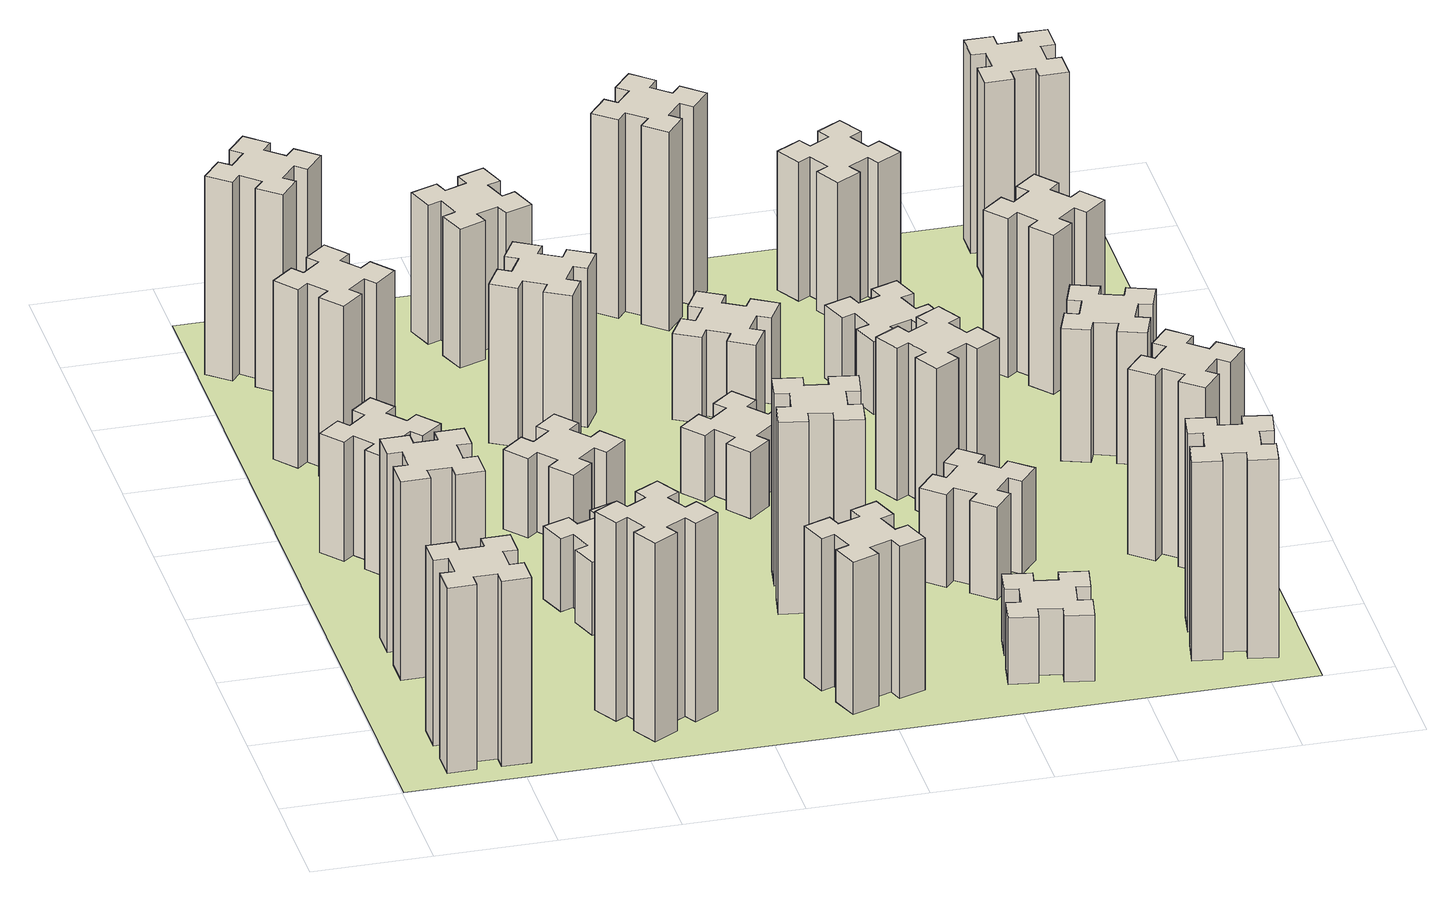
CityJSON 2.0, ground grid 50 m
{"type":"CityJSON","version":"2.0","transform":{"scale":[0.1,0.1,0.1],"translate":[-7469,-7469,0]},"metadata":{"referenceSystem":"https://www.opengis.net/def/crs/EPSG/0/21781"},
"CityObjects":{
"building1":{"type":"Building","attributes":{"class":"1000","function":"1000","usage":"1000","yearOfConstruction":2016,"roofType":"1000","measuredHeight":84,"storeysAboveGround":30,"storeysBelowGround":0},"geometry":[{"type":"Solid","lod":"1","boundaries":[[[[0,1,2,3,4,5,6,7,8,9,10,11,12,13,14,15,16,17,18,19]],[[17,16,20,21]],[[16,15,22,20]],[[15,14,23,22]],[[14,13,24,23]],[[13,12,25,24]],[[12,11,26,25]],[[11,10,27,26]],[[10,9,28,27]],[[9,8,29,28]],[[8,7,30,29]],[[7,6,31,30]],[[6,5,32,31]],[[5,4,33,32]],[[4,3,34,33]],[[3,2,35,34]],[[2,1,36,35]],[[1,0,37,36]],[[0,19,38,37]],[[19,18,39,38]],[[18,17,21,39]],[[24,25,26,27,28,29,30,31,32,33,34,35,36,37,38,39,21,20,22,23]]]]}]},
"building2":{"type":"Building","attributes":{"class":"1000","function":"1000","usage":"1000","yearOfConstruction":2016,"roofType":"1000","measuredHeight":90,"storeysAboveGround":30,"storeysBelowGround":0},"geometry":[{"type":"Solid","lod":"1","boundaries":[[[[40,41,42,43,44,45,46,47,48,49,50,51,52,53,54,55,56,57,58,59]],[[57,56,60,61]],[[56,55,62,60]],[[55,54,63,62]],[[54,53,64,63]],[[53,52,65,64]],[[52,51,66,65]],[[51,50,67,66]],[[50,49,68,67]],[[49,48,69,68]],[[48,47,70,69]],[[47,46,71,70]],[[46,45,72,71]],[[45,44,73,72]],[[44,43,74,73]],[[43,42,75,74]],[[42,41,76,75]],[[41,40,77,76]],[[40,59,78,77]],[[59,58,79,78]],[[58,57,61,79]],[[64,65,66,67,68,69,70,71,72,73,74,75,76,77,78,79,61,60,62,63]]]]}]},
"building3":{"type":"Building","attributes":{"class":"1000","function":"1000","usage":"1000","yearOfConstruction":2016,"roofType":"1000","measuredHeight":54,"storeysAboveGround":30,"storeysBelowGround":0},"geometry":[{"type":"Solid","lod":"1","boundaries":[[[[80,81,82,83,84,85,86,87,88,89,90,91,92,93,94,95,96,97,98,99]],[[97,96,100,101]],[[96,95,102,100]],[[95,94,103,102]],[[94,93,104,103]],[[93,92,105,104]],[[92,91,106,105]],[[91,90,107,106]],[[90,89,108,107]],[[89,88,109,108]],[[88,87,110,109]],[[87,86,111,110]],[[86,85,112,111]],[[85,84,113,112]],[[84,83,114,113]],[[83,82,115,114]],[[82,81,116,115]],[[81,80,117,116]],[[80,99,118,117]],[[99,98,119,118]],[[98,97,101,119]],[[104,105,106,107,108,109,110,111,112,113,114,115,116,117,118,119,101,100,102,103]]]]}]},
"building4":{"type":"Building","attributes":{"class":"1000","function":"1000","usage":"1000","yearOfConstruction":2016,"roofType":"1000","measuredHeight":81,"storeysAboveGround":30,"storeysBelowGround":0},"geometry":[{"type":"Solid","lod":"1","boundaries":[[[[120,121,122,123,124,125,126,127,128,129,130,131,132,133,134,135,136,137,138,139]],[[137,136,140,141]],[[136,135,142,140]],[[135,134,143,142]],[[134,133,144,143]],[[133,132,145,144]],[[132,131,146,145]],[[131,130,147,146]],[[130,129,148,147]],[[129,128,149,148]],[[128,127,150,149]],[[127,126,151,150]],[[126,125,152,151]],[[125,124,153,152]],[[124,123,154,153]],[[123,122,155,154]],[[122,121,156,155]],[[121,120,157,156]],[[120,139,158,157]],[[139,138,159,158]],[[138,137,141,159]],[[144,145,146,147,148,149,150,151,152,153,154,155,156,157,158,159,141,140,142,143]]]]}]},
"building5":{"type":"Building","attributes":{"class":"1000","function":"1000","usage":"1000","yearOfConstruction":2016,"roofType":"1000","measuredHeight":90,"storeysAboveGround":30,"storeysBelowGround":0},"geometry":[{"type":"Solid","lod":"1","boundaries":[[[[160,161,162,163,164,165,166,167,168,169,170,171,172,173,174,175,176,177,178,179]],[[177,176,180,181]],[[176,175,182,180]],[[175,174,183,182]],[[174,173,184,183]],[[173,172,185,184]],[[172,171,186,185]],[[171,170,187,186]],[[170,169,188,187]],[[169,168,189,188]],[[168,167,190,189]],[[167,166,191,190]],[[166,165,192,191]],[[165,164,193,192]],[[164,163,194,193]],[[163,162,195,194]],[[162,161,196,195]],[[161,160,197,196]],[[160,179,198,197]],[[179,178,199,198]],[[178,177,181,199]],[[184,185,186,187,188,189,190,191,192,193,194,195,196,197,198,199,181,180,182,183]]]]}]},
"building6":{"type":"Building","attributes":{"class":"1000","function":"1000","usage":"1000","yearOfConstruction":2016,"roofType":"1000","measuredHeight":90,"storeysAboveGround":30,"storeysBelowGround":0},"geometry":[{"type":"Solid","lod":"1","boundaries":[[[[200,201,202,203,204,205,206,207,208,209,210,211,212,213,214,215,216,217,218,219]],[[217,216,220,221]],[[216,215,222,220]],[[215,214,223,222]],[[214,213,224,223]],[[213,212,225,224]],[[212,211,226,225]],[[211,210,227,226]],[[210,209,228,227]],[[209,208,229,228]],[[208,207,230,229]],[[207,206,231,230]],[[206,205,232,231]],[[205,204,233,232]],[[204,203,234,233]],[[203,202,235,234]],[[202,201,236,235]],[[201,200,237,236]],[[200,219,238,237]],[[219,218,239,238]],[[218,217,221,239]],[[224,225,226,227,228,229,230,231,232,233,234,235,236,237,238,239,221,220,222,223]]]]}]},
"building7":{"type":"Building","attributes":{"class":"1000","function":"1000","usage":"1000","yearOfConstruction":2016,"roofType":"1000","measuredHeight":33,"storeysAboveGround":30,"storeysBelowGround":0},"geometry":[{"type":"Solid","lod":"1","boundaries":[[[[240,241,242,243,244,245,246,247,248,249,250,251,252,253,254,255,256,257,258,259]],[[257,256,260,261]],[[256,255,262,260]],[[255,254,263,262]],[[254,253,264,263]],[[253,252,265,264]],[[252,251,266,265]],[[251,250,267,266]],[[250,249,268,267]],[[249,248,269,268]],[[248,247,270,269]],[[247,246,271,270]],[[246,245,272,271]],[[245,244,273,272]],[[244,243,274,273]],[[243,242,275,274]],[[242,241,276,275]],[[241,240,277,276]],[[240,259,278,277]],[[259,258,279,278]],[[258,257,261,279]],[[264,265,266,267,268,269,270,271,272,273,274,275,276,277,278,279,261,260,262,263]]]]}]},
"building8":{"type":"Building","attributes":{"class":"1000","function":"1000","usage":"1000","yearOfConstruction":2016,"roofType":"1000","measuredHeight":36,"storeysAboveGround":30,"storeysBelowGround":0},"geometry":[{"type":"Solid","lod":"1","boundaries":[[[[280,281,282,283,284,285,286,287,288,289,290,291,292,293,294,295,296,297,298,299]],[[297,296,300,301]],[[296,295,302,300]],[[295,294,303,302]],[[294,293,304,303]],[[293,292,305,304]],[[292,291,306,305]],[[291,290,307,306]],[[290,289,308,307]],[[289,288,309,308]],[[288,287,310,309]],[[287,286,311,310]],[[286,285,312,311]],[[285,284,313,312]],[[284,283,314,313]],[[283,282,315,314]],[[282,281,316,315]],[[281,280,317,316]],[[280,299,318,317]],[[299,298,319,318]],[[298,297,301,319]],[[304,305,306,307,308,309,310,311,312,313,314,315,316,317,318,319,301,300,302,303]]]]}]},
"building9":{"type":"Building","attributes":{"class":"1000","function":"1000","usage":"1000","yearOfConstruction":2016,"roofType":"1000","measuredHeight":72,"storeysAboveGround":30,"storeysBelowGround":0},"geometry":[{"type":"Solid","lod":"1","boundaries":[[[[320,321,322,323,324,325,326,327,328,329,330,331,332,333,334,335,336,337,338,339]],[[337,336,340,341]],[[336,335,342,340]],[[335,334,343,342]],[[334,333,344,343]],[[333,332,345,344]],[[332,331,346,345]],[[331,330,347,346]],[[330,329,348,347]],[[329,328,349,348]],[[328,327,350,349]],[[327,326,351,350]],[[326,325,352,351]],[[325,324,353,352]],[[324,323,354,353]],[[323,322,355,354]],[[322,321,356,355]],[[321,320,357,356]],[[320,339,358,357]],[[339,338,359,358]],[[338,337,341,359]],[[344,345,346,347,348,349,350,351,352,353,354,355,356,357,358,359,341,340,342,343]]]]}]},
"building10":{"type":"Building","attributes":{"class":"1000","function":"1000","usage":"1000","yearOfConstruction":2016,"roofType":"1000","measuredHeight":69,"storeysAboveGround":30,"storeysBelowGround":0},"geometry":[{"type":"Solid","lod":"1","boundaries":[[[[360,361,362,363,364,365,366,367,368,369,370,371,372,373,374,375,376,377,378,379]],[[377,376,380,381]],[[376,375,382,380]],[[375,374,383,382]],[[374,373,384,383]],[[373,372,385,384]],[[372,371,386,385]],[[371,370,387,386]],[[370,369,388,387]],[[369,368,389,388]],[[368,367,390,389]],[[367,366,391,390]],[[366,365,392,391]],[[365,364,393,392]],[[364,363,394,393]],[[363,362,395,394]],[[362,361,396,395]],[[361,360,397,396]],[[360,379,398,397]],[[379,378,399,398]],[[378,377,381,399]],[[384,385,386,387,388,389,390,391,392,393,394,395,396,397,398,399,381,380,382,383]]]]}]},
"building11":{"type":"Building","attributes":{"class":"1000","function":"1000","usage":"1000","yearOfConstruction":2016,"roofType":"1000","measuredHeight":63,"storeysAboveGround":30,"storeysBelowGround":0},"geometry":[{"type":"Solid","lod":"1","boundaries":[[[[400,401,402,403,404,405,406,407,408,409,410,411,412,413,414,415,416,417,418,419]],[[417,416,420,421]],[[416,415,422,420]],[[415,414,423,422]],[[414,413,424,423]],[[413,412,425,424]],[[412,411,426,425]],[[411,410,427,426]],[[410,409,428,427]],[[409,408,429,428]],[[408,407,430,429]],[[407,406,431,430]],[[406,405,432,431]],[[405,404,433,432]],[[404,403,434,433]],[[403,402,435,434]],[[402,401,436,435]],[[401,400,437,436]],[[400,419,438,437]],[[419,418,439,438]],[[418,417,421,439]],[[424,425,426,427,428,429,430,431,432,433,434,435,436,437,438,439,421,420,422,423]]]]}]},
"building12":{"type":"Building","attributes":{"class":"1000","function":"1000","usage":"1000","yearOfConstruction":2016,"roofType":"1000","measuredHeight":87,"storeysAboveGround":30,"storeysBelowGround":0},"geometry":[{"type":"Solid","lod":"1","boundaries":[[[[440,441,442,443,444,445,446,447,448,449,450,451,452,453,454,455,456,457,458,459]],[[457,456,460,461]],[[456,455,462,460]],[[455,454,463,462]],[[454,453,464,463]],[[453,452,465,464]],[[452,451,466,465]],[[451,450,467,466]],[[450,449,468,467]],[[449,448,469,468]],[[448,447,470,469]],[[447,446,471,470]],[[446,445,472,471]],[[445,444,473,472]],[[444,443,474,473]],[[443,442,475,474]],[[442,441,476,475]],[[441,440,477,476]],[[440,459,478,477]],[[459,458,479,478]],[[458,457,461,479]],[[464,465,466,467,468,469,470,471,472,473,474,475,476,477,478,479,461,460,462,463]]]]}]},
"building13":{"type":"Building","attributes":{"class":"1000","function":"1000","usage":"1000","yearOfConstruction":2016,"roofType":"1000","measuredHeight":30,"storeysAboveGround":30,"storeysBelowGround":0},"geometry":[{"type":"Solid","lod":"1","boundaries":[[[[480,481,482,483,484,485,486,487,488,489,490,491,492,493,494,495,496,497,498,499]],[[497,496,500,501]],[[496,495,502,500]],[[495,494,503,502]],[[494,493,504,503]],[[493,492,505,504]],[[492,491,506,505]],[[491,490,507,506]],[[490,489,508,507]],[[489,488,509,508]],[[488,487,510,509]],[[487,486,511,510]],[[486,485,512,511]],[[485,484,513,512]],[[484,483,514,513]],[[483,482,515,514]],[[482,481,516,515]],[[481,480,517,516]],[[480,499,518,517]],[[499,498,519,518]],[[498,497,501,519]],[[504,505,506,507,508,509,510,511,512,513,514,515,516,517,518,519,501,500,502,503]]]]}]},
"building14":{"type":"Building","attributes":{"class":"1000","function":"1000","usage":"1000","yearOfConstruction":2016,"roofType":"1000","measuredHeight":39,"storeysAboveGround":30,"storeysBelowGround":0},"geometry":[{"type":"Solid","lod":"1","boundaries":[[[[520,521,522,523,524,525,526,527,528,529,530,531,532,533,534,535,536,537,538,539]],[[537,536,540,541]],[[536,535,542,540]],[[535,534,543,542]],[[534,533,544,543]],[[533,532,545,544]],[[532,531,546,545]],[[531,530,547,546]],[[530,529,548,547]],[[529,528,549,548]],[[528,527,550,549]],[[527,526,551,550]],[[526,525,552,551]],[[525,524,553,552]],[[524,523,554,553]],[[523,522,555,554]],[[522,521,556,555]],[[521,520,557,556]],[[520,539,558,557]],[[539,538,559,558]],[[538,537,541,559]],[[544,545,546,547,548,549,550,551,552,553,554,555,556,557,558,559,541,540,542,543]]]]}]},
"building15":{"type":"Building","attributes":{"class":"1000","function":"1000","usage":"1000","yearOfConstruction":2016,"roofType":"1000","measuredHeight":30,"storeysAboveGround":30,"storeysBelowGround":0},"geometry":[{"type":"Solid","lod":"1","boundaries":[[[[560,561,562,563,564,565,566,567,568,569,570,571,572,573,574,575,576,577,578,579]],[[577,576,580,581]],[[576,575,582,580]],[[575,574,583,582]],[[574,573,584,583]],[[573,572,585,584]],[[572,571,586,585]],[[571,570,587,586]],[[570,569,588,587]],[[569,568,589,588]],[[568,567,590,589]],[[567,566,591,590]],[[566,565,592,591]],[[565,564,593,592]],[[564,563,594,593]],[[563,562,595,594]],[[562,561,596,595]],[[561,560,597,596]],[[560,579,598,597]],[[579,578,599,598]],[[578,577,581,599]],[[584,585,586,587,588,589,590,591,592,593,594,595,596,597,598,599,581,580,582,583]]]]}]},
"building16":{"type":"Building","attributes":{"class":"1000","function":"1000","usage":"1000","yearOfConstruction":2016,"roofType":"1000","measuredHeight":90,"storeysAboveGround":30,"storeysBelowGround":0},"geometry":[{"type":"Solid","lod":"1","boundaries":[[[[600,601,602,603,604,605,606,607,608,609,610,611,612,613,614,615,616,617,618,619]],[[617,616,620,621]],[[616,615,622,620]],[[615,614,623,622]],[[614,613,624,623]],[[613,612,625,624]],[[612,611,626,625]],[[611,610,627,626]],[[610,609,628,627]],[[609,608,629,628]],[[608,607,630,629]],[[607,606,631,630]],[[606,605,632,631]],[[605,604,633,632]],[[604,603,634,633]],[[603,602,635,634]],[[602,601,636,635]],[[601,600,637,636]],[[600,619,638,637]],[[619,618,639,638]],[[618,617,621,639]],[[624,625,626,627,628,629,630,631,632,633,634,635,636,637,638,639,621,620,622,623]]]]}]},
"building17":{"type":"Building","attributes":{"class":"1000","function":"1000","usage":"1000","yearOfConstruction":2016,"roofType":"1000","measuredHeight":42,"storeysAboveGround":30,"storeysBelowGround":0},"geometry":[{"type":"Solid","lod":"1","boundaries":[[[[640,641,642,643,644,645,646,647,648,649,650,651,652,653,654,655,656,657,658,659]],[[657,656,660,661]],[[656,655,662,660]],[[655,654,663,662]],[[654,653,664,663]],[[653,652,665,664]],[[652,651,666,665]],[[651,650,667,666]],[[650,649,668,667]],[[649,648,669,668]],[[648,647,670,669]],[[647,646,671,670]],[[646,645,672,671]],[[645,644,673,672]],[[644,643,674,673]],[[643,642,675,674]],[[642,641,676,675]],[[641,640,677,676]],[[640,659,678,677]],[[659,658,679,678]],[[658,657,661,679]],[[664,665,666,667,668,669,670,671,672,673,674,675,676,677,678,679,661,660,662,663]]]]}]},
"building18":{"type":"Building","attributes":{"class":"1000","function":"1000","usage":"1000","yearOfConstruction":2016,"roofType":"1000","measuredHeight":69,"storeysAboveGround":30,"storeysBelowGround":0},"geometry":[{"type":"Solid","lod":"1","boundaries":[[[[680,681,682,683,684,685,686,687,688,689,690,691,692,693,694,695,696,697,698,699]],[[697,696,700,701]],[[696,695,702,700]],[[695,694,703,702]],[[694,693,704,703]],[[693,692,705,704]],[[692,691,706,705]],[[691,690,707,706]],[[690,689,708,707]],[[689,688,709,708]],[[688,687,710,709]],[[687,686,711,710]],[[686,685,712,711]],[[685,684,713,712]],[[684,683,714,713]],[[683,682,715,714]],[[682,681,716,715]],[[681,680,717,716]],[[680,699,718,717]],[[699,698,719,718]],[[698,697,701,719]],[[704,705,706,707,708,709,710,711,712,713,714,715,716,717,718,719,701,700,702,703]]]]}]},
"building19":{"type":"Building","attributes":{"class":"1000","function":"1000","usage":"1000","yearOfConstruction":2016,"roofType":"1000","measuredHeight":33,"storeysAboveGround":30,"storeysBelowGround":0},"geometry":[{"type":"Solid","lod":"1","boundaries":[[[[720,721,722,723,724,725,726,727,728,729,730,731,732,733,734,735,736,737,738,739]],[[737,736,740,741]],[[736,735,742,740]],[[735,734,743,742]],[[734,733,744,743]],[[733,732,745,744]],[[732,731,746,745]],[[731,730,747,746]],[[730,729,748,747]],[[729,728,749,748]],[[728,727,750,749]],[[727,726,751,750]],[[726,725,752,751]],[[725,724,753,752]],[[724,723,754,753]],[[723,722,755,754]],[[722,721,756,755]],[[721,720,757,756]],[[720,739,758,757]],[[739,738,759,758]],[[738,737,741,759]],[[744,745,746,747,748,749,750,751,752,753,754,755,756,757,758,759,741,740,742,743]]]]}]},
"building20":{"type":"Building","attributes":{"class":"1000","function":"1000","usage":"1000","yearOfConstruction":2016,"roofType":"1000","measuredHeight":90,"storeysAboveGround":30,"storeysBelowGround":0},"geometry":[{"type":"Solid","lod":"1","boundaries":[[[[760,761,762,763,764,765,766,767,768,769,770,771,772,773,774,775,776,777,778,779]],[[777,776,780,781]],[[776,775,782,780]],[[775,774,783,782]],[[774,773,784,783]],[[773,772,785,784]],[[772,771,786,785]],[[771,770,787,786]],[[770,769,788,787]],[[769,768,789,788]],[[768,767,790,789]],[[767,766,791,790]],[[766,765,792,791]],[[765,764,793,792]],[[764,763,794,793]],[[763,762,795,794]],[[762,761,796,795]],[[761,760,797,796]],[[760,779,798,797]],[[779,778,799,798]],[[778,777,781,799]],[[784,785,786,787,788,789,790,791,792,793,794,795,796,797,798,799,781,780,782,783]]]]}]},
"building21":{"type":"Building","attributes":{"class":"1000","function":"1000","usage":"1000","yearOfConstruction":2016,"roofType":"1000","measuredHeight":63,"storeysAboveGround":30,"storeysBelowGround":0},"geometry":[{"type":"Solid","lod":"1","boundaries":[[[[800,801,802,803,804,805,806,807,808,809,810,811,812,813,814,815,816,817,818,819]],[[817,816,820,821]],[[816,815,822,820]],[[815,814,823,822]],[[814,813,824,823]],[[813,812,825,824]],[[812,811,826,825]],[[811,810,827,826]],[[810,809,828,827]],[[809,808,829,828]],[[808,807,830,829]],[[807,806,831,830]],[[806,805,832,831]],[[805,804,833,832]],[[804,803,834,833]],[[803,802,835,834]],[[802,801,836,835]],[[801,800,837,836]],[[800,819,838,837]],[[819,818,839,838]],[[818,817,821,839]],[[824,825,826,827,828,829,830,831,832,833,834,835,836,837,838,839,821,820,822,823]]]]}]},
"building22":{"type":"Building","attributes":{"class":"1000","function":"1000","usage":"1000","yearOfConstruction":2016,"roofType":"1000","measuredHeight":84,"storeysAboveGround":30,"storeysBelowGround":0},"geometry":[{"type":"Solid","lod":"1","boundaries":[[[[840,841,842,843,844,845,846,847,848,849,850,851,852,853,854,855,856,857,858,859]],[[857,856,860,861]],[[856,855,862,860]],[[855,854,863,862]],[[854,853,864,863]],[[853,852,865,864]],[[852,851,866,865]],[[851,850,867,866]],[[850,849,868,867]],[[849,848,869,868]],[[848,847,870,869]],[[847,846,871,870]],[[846,845,872,871]],[[845,844,873,872]],[[844,843,874,873]],[[843,842,875,874]],[[842,841,876,875]],[[841,840,877,876]],[[840,859,878,877]],[[859,858,879,878]],[[858,857,861,879]],[[864,865,866,867,868,869,870,871,872,873,874,875,876,877,878,879,861,860,862,863]]]]}]},
"building23":{"type":"Building","attributes":{"class":"1000","function":"1000","usage":"1000","yearOfConstruction":2016,"roofType":"1000","measuredHeight":60,"storeysAboveGround":30,"storeysBelowGround":0},"geometry":[{"type":"Solid","lod":"1","boundaries":[[[[880,881,882,883,884,885,886,887,888,889,890,891,892,893,894,895,896,897,898,899]],[[897,896,900,901]],[[896,895,902,900]],[[895,894,903,902]],[[894,893,904,903]],[[893,892,905,904]],[[892,891,906,905]],[[891,890,907,906]],[[890,889,908,907]],[[889,888,909,908]],[[888,887,910,909]],[[887,886,911,910]],[[886,885,912,911]],[[885,884,913,912]],[[884,883,914,913]],[[883,882,915,914]],[[882,881,916,915]],[[881,880,917,916]],[[880,899,918,917]],[[899,898,919,918]],[[898,897,901,919]],[[904,905,906,907,908,909,910,911,912,913,914,915,916,917,918,919,901,900,902,903]]]]}]},
"building24":{"type":"Building","attributes":{"class":"1000","function":"1000","usage":"1000","yearOfConstruction":2016,"roofType":"1000","measuredHeight":72,"storeysAboveGround":30,"storeysBelowGround":0},"geometry":[{"type":"Solid","lod":"1","boundaries":[[[[920,921,922,923,924,925,926,927,928,929,930,931,932,933,934,935,936,937,938,939]],[[937,936,940,941]],[[936,935,942,940]],[[935,934,943,942]],[[934,933,944,943]],[[933,932,945,944]],[[932,931,946,945]],[[931,930,947,946]],[[930,929,948,947]],[[929,928,949,948]],[[928,927,950,949]],[[927,926,951,950]],[[926,925,952,951]],[[925,924,953,952]],[[924,923,954,953]],[[923,922,955,954]],[[922,921,956,955]],[[921,920,957,956]],[[920,939,958,957]],[[939,938,959,958]],[[938,937,941,959]],[[944,945,946,947,948,949,950,951,952,953,954,955,956,957,958,959,941,940,942,943]]]]}]},
"building25":{"type":"Building","attributes":{"class":"1000","function":"1000","usage":"1000","yearOfConstruction":2016,"roofType":"1000","measuredHeight":90,"storeysAboveGround":30,"storeysBelowGround":0},"geometry":[{"type":"Solid","lod":"1","boundaries":[[[[960,961,962,963,964,965,966,967,968,969,970,971,972,973,974,975,976,977,978,979]],[[977,976,980,981]],[[976,975,982,980]],[[975,974,983,982]],[[974,973,984,983]],[[973,972,985,984]],[[972,971,986,985]],[[971,970,987,986]],[[970,969,988,987]],[[969,968,989,988]],[[968,967,990,989]],[[967,966,991,990]],[[966,965,992,991]],[[965,964,993,992]],[[964,963,994,993]],[[963,962,995,994]],[[962,961,996,995]],[[961,960,997,996]],[[960,979,998,997]],[[979,978,999,998]],[[978,977,981,999]],[[984,985,986,987,988,989,990,991,992,993,994,995,996,997,998,999,981,980,982,983]]]]}]},
"landuse1":{"type":"LandUse","attributes":{"name":"plot1","function":"1010"},"geometry":[{"type":"MultiSurface","lod":"1","boundaries":[[[1000,1001,1002,1003]]]}]}
},
"vertices":[
[265,325,0],[265,225,0],[205,225,0],[205,105,0],[325,105,0],[325,165,0],[425,165,0],[425,105,0],[545,105,0],[545,225,0],[485,225,0],[485,325,0],[545,325,0],[545,445,0],[425,445,0],[425,385,0],[325,385,0],[325,445,0],[205,445,0],[205,325,0],[325,385,840],[325,445,840],[425,385,840],[425,445,840],[545,445,840],[545,325,840],[485,325,840],[485,225,840],[545,225,840],[545,105,840],[425,105,840],[425,165,840],[325,165,840],[325,105,840],[205,105,840],[205,225,840],[265,225,840],[265,325,840],[205,325,840],[205,445,840],
[265,1065,0],[265,965,0],[205,965,0],[205,845,0],[325,845,0],[325,905,0],[425,905,0],[425,845,0],[545,845,0],[545,965,0],[485,965,0],[485,1065,0],[545,1065,0],[545,1185,0],[425,1185,0],[425,1125,0],[325,1125,0],[325,1185,0],[205,1185,0],[205,1065,0],[325,1125,900],[325,1185,900],[425,1125,900],[425,1185,900],[545,1185,900],[545,1065,900],[485,1065,900],[485,965,900],[545,965,900],[545,845,900],[425,845,900],[425,905,900],[325,905,900],[325,845,900],[205,845,900],[205,965,900],[265,965,900],[265,1065,900],[205,1065,900],[205,1185,900],
[492,1888,0],[427,1964,0],[473,2003,0],[396,2095,0],[304,2018,0],[343,1972,0],[266,1907,0],[228,1953,0],[136,1876,0],[213,1784,0],[259,1823,0],[323,1746,0],[277,1708,0],[354,1616,0],[446,1693,0],[408,1739,0],[484,1803,0],[523,1757,0],[615,1834,0],[538,1926,0],[484,1803,540],[523,1757,540],[408,1739,540],[446,1693,540],[354,1616,540],[277,1708,540],[323,1746,540],[259,1823,540],[213,1784,540],[136,1876,540],[228,1953,540],[266,1907,540],[343,1972,540],[304,2018,540],[396,2095,540],[473,2003,540],[427,1964,540],[492,1888,540],[538,1926,540],[615,1834,540],
[343,2712,0],[266,2647,0],[228,2693,0],[136,2616,0],[213,2524,0],[259,2563,0],[323,2486,0],[277,2448,0],[354,2356,0],[446,2433,0],[408,2479,0],[484,2543,0],[523,2497,0],[615,2574,0],[538,2666,0],[492,2628,0],[427,2704,0],[473,2743,0],[396,2835,0],[304,2758,0],[427,2704,810],[473,2743,810],[492,2628,810],[538,2666,810],[615,2574,810],[523,2497,810],[484,2543,810],[408,2479,810],[446,2433,810],[354,2356,810],[277,2448,810],[323,2486,810],[259,2563,810],[213,2524,810],[136,2616,810],[228,2693,810],[266,2647,810],[343,2712,810],[304,2758,810],[396,2835,810],
[1127,255,0],[1214,305,0],[1244,253,0],[1348,313,0],[1288,417,0],[1236,387,0],[1186,474,0],[1238,504,0],[1178,608,0],[1074,548,0],[1104,496,0],[1017,446,0],[987,498,0],[883,438,0],[943,334,0],[995,364,0],[1045,277,0],[993,247,0],[1053,143,0],[1157,203,0],[1045,277,900],[993,247,900],[995,364,900],[943,334,900],[883,438,900],[987,498,900],[1017,446,900],[1104,496,900],[1074,548,900],[1178,608,900],[1238,504,900],[1186,474,900],[1236,387,900],[1288,417,900],[1348,313,900],[1244,253,900],[1214,305,900],[1127,255,900],[1157,203,900],[1053,143,900],
[384,3387,0],[308,3452,0],[346,3498,0],[254,3575,0],[177,3483,0],[223,3444,0],[159,3368,0],[113,3406,0],[36,3314,0],[128,3237,0],[166,3283,0],[243,3219,0],[204,3173,0],[296,3096,0],[373,3188,0],[327,3226,0],[392,3303,0],[438,3264,0],[515,3356,0],[423,3433,0],[392,3303,900],[438,3264,900],[327,3226,900],[373,3188,900],[296,3096,900],[204,3173,900],[243,3219,900],[166,3283,900],[128,3237,900],[36,3314,900],[113,3406,900],[159,3368,900],[223,3444,900],[177,3483,900],[254,3575,900],[346,3498,900],[308,3452,900],[384,3387,900],[423,3433,900],[515,3356,900],
[1125,1336,0],[1031,1302,0],[1010,1358,0],[897,1317,0],[939,1204,0],[995,1225,0],[1029,1131,0],[973,1110,0],[1014,997,0],[1127,1039,0],[1106,1095,0],[1200,1129,0],[1220,1073,0],[1333,1114,0],[1292,1227,0],[1236,1206,0],[1202,1300,0],[1258,1320,0],[1217,1433,0],[1104,1392,0],[1202,1300,330],[1258,1320,330],[1236,1206,330],[1292,1227,330],[1333,1114,330],[1220,1073,330],[1200,1129,330],[1106,1095,330],[1127,1039,330],[1014,997,330],[973,1110,330],[1029,1131,330],[995,1225,330],[939,1204,330],[897,1317,330],[1010,1358,330],[1031,1302,330],[1125,1336,330],[1104,1392,330],[1217,1433,330],
[1083,1972,0],[1006,1907,0],[968,1953,0],[876,1876,0],[953,1784,0],[999,1823,0],[1063,1746,0],[1017,1708,0],[1094,1616,0],[1186,1693,0],[1148,1739,0],[1224,1803,0],[1263,1757,0],[1355,1834,0],[1278,1926,0],[1232,1888,0],[1167,1964,0],[1213,2003,0],[1136,2095,0],[1044,2018,0],[1167,1964,360],[1213,2003,360],[1232,1888,360],[1278,1926,360],[1355,1834,360],[1263,1757,360],[1224,1803,360],[1148,1739,360],[1186,1693,360],[1094,1616,360],[1017,1708,360],[1063,1746,360],[999,1823,360],[953,1784,360],[876,1876,360],[968,1953,360],[1006,1907,360],[1083,1972,360],[1044,2018,360],[1136,2095,360],
[1314,2666,0],[1227,2716,0],[1257,2768,0],[1153,2828,0],[1093,2724,0],[1145,2694,0],[1095,2607,0],[1043,2637,0],[983,2533,0],[1087,2473,0],[1117,2525,0],[1204,2475,0],[1174,2423,0],[1278,2363,0],[1338,2467,0],[1286,2497,0],[1336,2584,0],[1388,2554,0],[1448,2658,0],[1344,2718,0],[1336,2584,720],[1388,2554,720],[1286,2497,720],[1338,2467,720],[1278,2363,720],[1174,2423,720],[1204,2475,720],[1117,2525,720],[1087,2473,720],[983,2533,720],[1043,2637,720],[1095,2607,720],[1145,2694,720],[1093,2724,720],[1153,2828,720],[1257,2768,720],[1227,2716,720],[1314,2666,720],[1344,2718,720],[1448,2658,720],
[1965,496,0],[1871,462,0],[1850,518,0],[1737,477,0],[1779,364,0],[1835,385,0],[1869,291,0],[1813,270,0],[1854,157,0],[1967,199,0],[1946,255,0],[2040,289,0],[2060,233,0],[2173,274,0],[2132,387,0],[2076,366,0],[2042,460,0],[2098,480,0],[2057,593,0],[1944,552,0],[2042,460,690],[2098,480,690],[2076,366,690],[2132,387,690],[2173,274,690],[2060,233,690],[2040,289,690],[1946,255,690],[1967,199,690],[1854,157,690],[1813,270,690],[1869,291,690],[1835,385,690],[1779,364,690],[1737,477,690],[1850,518,690],[1871,462,690],[1965,496,690],[1944,552,690],[2057,593,690],
[1125,3456,0],[1031,3422,0],[1010,3478,0],[897,3437,0],[939,3324,0],[995,3345,0],[1029,3251,0],[973,3230,0],[1014,3117,0],[1127,3159,0],[1106,3215,0],[1200,3249,0],[1220,3193,0],[1333,3234,0],[1292,3347,0],[1236,3326,0],[1202,3420,0],[1258,3440,0],[1217,3553,0],[1104,3512,0],[1202,3420,630],[1258,3440,630],[1236,3326,630],[1292,3347,630],[1333,3234,630],[1220,3193,630],[1200,3249,630],[1106,3215,630],[1127,3159,630],[1014,3117,630],[973,3230,630],[1029,3251,630],[995,3345,630],[939,3324,630],[897,3437,630],[1010,3478,630],[1031,3422,630],[1125,3456,630],[1104,3512,630],[1217,3553,630],
[2055,1047,0],[2072,1145,0],[2131,1135,0],[2152,1253,0],[2034,1274,0],[2024,1215,0],[1925,1232,0],[1936,1291,0],[1817,1312,0],[1797,1194,0],[1856,1184,0],[1838,1085,0],[1779,1096,0],[1758,977,0],[1877,957,0],[1887,1016,0],[1985,998,0],[1975,939,0],[2093,918,0],[2114,1037,0],[1985,998,870],[1975,939,870],[1887,1016,870],[1877,957,870],[1758,977,870],[1779,1096,870],[1838,1085,870],[1856,1184,870],[1797,1194,870],[1817,1312,870],[1936,1291,870],[1925,1232,870],[2024,1215,870],[2034,1274,870],[2152,1253,870],[2131,1135,870],[2072,1145,870],[2055,1047,870],[2114,1037,870],[2093,918,870],
[1972,1988,0],[1907,2064,0],[1953,2103,0],[1876,2195,0],[1784,2118,0],[1823,2072,0],[1746,2007,0],[1708,2053,0],[1616,1976,0],[1693,1884,0],[1739,1923,0],[1803,1846,0],[1757,1808,0],[1834,1716,0],[1926,1793,0],[1888,1839,0],[1964,1903,0],[2003,1857,0],[2095,1934,0],[2018,2026,0],[1964,1903,300],[2003,1857,300],[1888,1839,300],[1926,1793,300],[1834,1716,300],[1757,1808,300],[1803,1846,300],[1739,1923,300],[1693,1884,300],[1616,1976,300],[1708,2053,300],[1746,2007,300],[1823,2072,300],[1784,2118,300],[1876,2195,300],[1953,2103,300],[1907,2064,300],[1972,1988,300],[2018,2026,300],[2095,1934,300],
[2026,2497,0],[2076,2584,0],[2128,2554,0],[2188,2658,0],[2084,2718,0],[2054,2666,0],[1967,2716,0],[1997,2768,0],[1893,2828,0],[1833,2724,0],[1885,2694,0],[1835,2607,0],[1783,2637,0],[1723,2533,0],[1827,2473,0],[1857,2525,0],[1944,2475,0],[1914,2423,0],[2018,2363,0],[2078,2467,0],[1944,2475,390],[1914,2423,390],[1857,2525,390],[1827,2473,390],[1723,2533,390],[1783,2637,390],[1835,2607,390],[1885,2694,390],[1833,2724,390],[1893,2828,390],[1997,2768,390],[1967,2716,390],[2054,2666,390],[2084,2718,390],[2188,2658,390],[2128,2554,390],[2076,2584,390],[2026,2497,390],[2078,2467,390],[2018,2363,390],
[2596,444,0],[2578,345,0],[2519,356,0],[2498,237,0],[2617,217,0],[2627,276,0],[2725,258,0],[2715,199,0],[2833,178,0],[2854,297,0],[2795,307,0],[2812,405,0],[2871,395,0],[2892,513,0],[2774,534,0],[2764,475,0],[2665,492,0],[2676,551,0],[2557,572,0],[2537,454,0],[2665,492,300],[2676,551,300],[2764,475,300],[2774,534,300],[2892,513,300],[2871,395,300],[2812,405,300],[2795,307,300],[2854,297,300],[2833,178,300],[2715,199,300],[2725,258,300],[2627,276,300],[2617,217,300],[2498,237,300],[2519,356,300],[2578,345,300],[2596,444,300],[2537,454,300],[2557,572,300],
[1746,3383,0],[1823,3319,0],[1784,3273,0],[1876,3196,0],[1953,3288,0],[1907,3326,0],[1972,3403,0],[2018,3364,0],[2095,3456,0],[2003,3533,0],[1964,3487,0],[1888,3552,0],[1926,3598,0],[1834,3675,0],[1757,3583,0],[1803,3544,0],[1739,3468,0],[1693,3506,0],[1616,3414,0],[1708,3337,0],[1739,3468,900],[1693,3506,900],[1803,3544,900],[1757,3583,900],[1834,3675,900],[1926,3598,900],[1888,3552,900],[1964,3487,900],[2003,3533,900],[2095,3456,900],[2018,3364,900],[1972,3403,900],[1907,3326,900],[1953,3288,900],[1876,3196,900],[1784,3273,900],[1823,3319,900],[1746,3383,900],[1708,3337,900],[1616,3414,900],
[2647,1006,0],[2712,1083,0],[2758,1044,0],[2835,1136,0],[2743,1213,0],[2704,1167,0],[2628,1232,0],[2666,1278,0],[2574,1355,0],[2497,1263,0],[2543,1224,0],[2479,1148,0],[2433,1186,0],[2356,1094,0],[2448,1017,0],[2486,1063,0],[2563,999,0],[2524,953,0],[2616,876,0],[2693,968,0],[2563,999,420],[2524,953,420],[2486,1063,420],[2448,1017,420],[2356,1094,420],[2433,1186,420],[2479,1148,420],[2543,1224,420],[2497,1263,420],[2574,1355,420],[2666,1278,420],[2628,1232,420],[2704,1167,420],[2743,1213,420],[2835,1136,420],[2758,1044,420],[2712,1083,420],[2647,1006,420],[2693,968,420],[2616,876,420],
[2475,1744,0],[2525,1657,0],[2473,1627,0],[2533,1523,0],[2637,1583,0],[2607,1635,0],[2694,1685,0],[2724,1633,0],[2828,1693,0],[2768,1797,0],[2716,1767,0],[2666,1854,0],[2718,1884,0],[2658,1988,0],[2554,1928,0],[2584,1876,0],[2497,1826,0],[2467,1878,0],[2363,1818,0],[2423,1714,0],[2497,1826,690],[2467,1878,690],[2584,1876,690],[2554,1928,690],[2658,1988,690],[2718,1884,690],[2666,1854,690],[2716,1767,690],[2768,1797,690],[2828,1693,690],[2724,1633,690],[2694,1685,690],[2607,1635,690],[2637,1583,690],[2533,1523,690],[2473,1627,690],[2525,1657,690],[2475,1744,690],[2423,1714,690],[2363,1818,690],
[2586,2475,0],[2680,2509,0],[2700,2453,0],[2813,2494,0],[2772,2607,0],[2716,2586,0],[2682,2680,0],[2738,2700,0],[2697,2813,0],[2584,2772,0],[2605,2716,0],[2511,2682,0],[2490,2738,0],[2377,2697,0],[2419,2584,0],[2475,2605,0],[2509,2511,0],[2453,2490,0],[2494,2377,0],[2607,2419,0],[2509,2511,330],[2453,2490,330],[2475,2605,330],[2419,2584,330],[2377,2697,330],[2490,2738,330],[2511,2682,330],[2605,2716,330],[2584,2772,330],[2697,2813,330],[2738,2700,330],[2682,2680,330],[2716,2586,330],[2772,2607,330],[2813,2494,330],[2700,2453,330],[2680,2509,330],[2586,2475,330],[2607,2419,330],[2494,2377,330],
[3504,475,0],[3405,492,0],[3416,551,0],[3297,572,0],[3277,454,0],[3336,444,0],[3318,345,0],[3259,356,0],[3238,237,0],[3357,217,0],[3367,276,0],[3465,258,0],[3455,199,0],[3573,178,0],[3594,297,0],[3535,307,0],[3552,405,0],[3611,395,0],[3632,513,0],[3514,534,0],[3552,405,900],[3611,395,900],[3535,307,900],[3594,297,900],[3573,178,900],[3455,199,900],[3465,258,900],[3367,276,900],[3357,217,900],[3238,237,900],[3259,356,900],[3318,345,900],[3336,444,900],[3277,454,900],[3297,572,900],[3416,551,900],[3405,492,900],[3504,475,900],[3514,534,900],[3632,513,900],
[2716,3347,0],[2666,3434,0],[2718,3464,0],[2658,3568,0],[2554,3508,0],[2584,3456,0],[2497,3406,0],[2467,3458,0],[2363,3398,0],[2423,3294,0],[2475,3324,0],[2525,3237,0],[2473,3207,0],[2533,3103,0],[2637,3163,0],[2607,3215,0],[2694,3265,0],[2724,3213,0],[2828,3273,0],[2768,3377,0],[2694,3265,630],[2724,3213,630],[2607,3215,630],[2637,3163,630],[2533,3103,630],[2473,3207,630],[2525,3237,630],[2475,3324,630],[2423,3294,630],[2363,3398,630],[2467,3458,630],[2497,3406,630],[2584,3456,630],[2554,3508,630],[2658,3568,630],[2718,3464,630],[2666,3434,630],[2716,3347,630],[2768,3377,630],[2828,3273,630],
[3487,1006,0],[3552,1083,0],[3598,1044,0],[3675,1136,0],[3583,1213,0],[3544,1167,0],[3468,1232,0],[3506,1278,0],[3414,1355,0],[3337,1263,0],[3383,1224,0],[3319,1148,0],[3273,1186,0],[3196,1094,0],[3288,1017,0],[3326,1063,0],[3403,999,0],[3364,953,0],[3456,876,0],[3533,968,0],[3403,999,840],[3364,953,840],[3326,1063,840],[3288,1017,840],[3196,1094,840],[3273,1186,840],[3319,1148,840],[3383,1224,840],[3337,1263,840],[3414,1355,840],[3506,1278,840],[3468,1232,840],[3544,1167,840],[3583,1213,840],[3675,1136,840],[3598,1044,840],[3552,1083,840],[3487,1006,840],[3533,968,840],[3456,876,840],
[3420,2042,0],[3326,2076,0],[3347,2132,0],[3234,2173,0],[3193,2060,0],[3249,2040,0],[3215,1946,0],[3159,1967,0],[3117,1854,0],[3230,1813,0],[3251,1869,0],[3345,1835,0],[3324,1779,0],[3437,1737,0],[3478,1850,0],[3422,1871,0],[3456,1965,0],[3512,1944,0],[3553,2057,0],[3440,2098,0],[3456,1965,600],[3512,1944,600],[3422,1871,600],[3478,1850,600],[3437,1737,600],[3324,1779,600],[3345,1835,600],[3251,1869,600],[3230,1813,600],[3117,1854,600],[3159,1967,600],[3215,1946,600],[3249,2040,600],[3193,2060,600],[3234,2173,600],[3347,2132,600],[3326,2076,600],[3420,2042,600],[3440,2098,600],[3553,2057,600],
[3119,2563,0],[3183,2486,0],[3137,2448,0],[3214,2356,0],[3306,2433,0],[3268,2479,0],[3344,2543,0],[3383,2497,0],[3475,2574,0],[3398,2666,0],[3352,2628,0],[3287,2704,0],[3333,2743,0],[3256,2835,0],[3164,2758,0],[3203,2712,0],[3126,2647,0],[3088,2693,0],[2996,2616,0],[3073,2524,0],[3126,2647,720],[3088,2693,720],[3203,2712,720],[3164,2758,720],[3256,2835,720],[3333,2743,720],[3287,2704,720],[3352,2628,720],[3398,2666,720],[3475,2574,720],[3383,2497,720],[3344,2543,720],[3268,2479,720],[3306,2433,720],[3214,2356,720],[3137,2448,720],[3183,2486,720],[3119,2563,720],[3073,2524,720],[2996,2616,720],
[3285,3325,0],[3385,3325,0],[3385,3265,0],[3505,3265,0],[3505,3385,0],[3445,3385,0],[3445,3485,0],[3505,3485,0],[3505,3605,0],[3385,3605,0],[3385,3545,0],[3285,3545,0],[3285,3605,0],[3165,3605,0],[3165,3485,0],[3225,3485,0],[3225,3385,0],[3165,3385,0],[3165,3265,0],[3285,3265,0],[3225,3385,900],[3165,3385,900],[3225,3485,900],[3165,3485,900],[3165,3605,900],[3285,3605,900],[3285,3545,900],[3385,3545,900],[3385,3605,900],[3505,3605,900],[3505,3485,900],[3445,3485,900],[3445,3385,900],[3505,3385,900],[3505,3265,900],[3385,3265,900],[3385,3325,900],[3285,3325,900],[3285,3265,900],[3165,3265,900],
[5,3705,0],[3705,3705,0],[3705,5,0],[5,5,0]
]}
